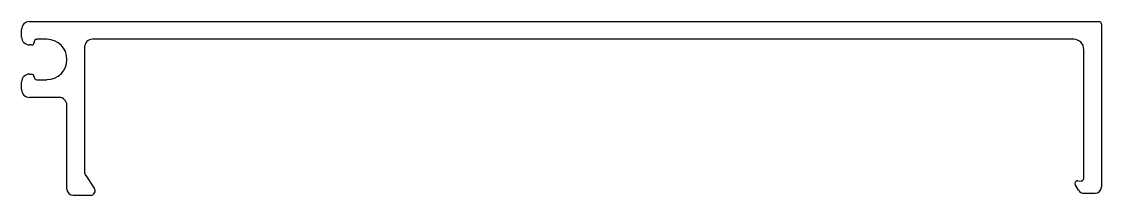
# Model space of a CAD drawing. Extents: x -74 to 35, y -6 to 12.
import ezdxf

# ---------------------------------------------------------------- set-up
doc = ezdxf.new("R2010")
doc.units = 0
doc.header["$MEASUREMENT"] = 0
doc.layers.get('0').update_dxf_attribs({"linetype": 'CONTINUOUS'})

msp = doc.modelspace()

# ---------------------------------------------------------------- linework, layer by layer
for p, q in [((-74.35, 10.21), (-74.35, 10.97)), ((-73.56, 11.76), (34.26, 11.76)), ((34.51, 11.5), (34.51, -4.88)), ((-71.81, 9.98), (-72.83, 9.98)), ((31.72, 9.98), (-67.21, 9.98)), ((-73.34, 9.42), (-73.56, 9.42)), ((-73.08, 9.72), (-73.08, 9.67)), ((-68, 9.19), (-68, -3.36)), ((32.73, -4.02), (32.73, 8.96)), ((-74.35, 4.92), (-74.35, 5.69)), ((-73.56, 6.47), (-73.34, 6.47)), ((-73.08, 6.22), (-73.08, 6.17)), ((-72.83, 5.91), (-71.81, 5.91)), ((-70.57, 4.14), (-73.56, 4.14)), ((-69.78, -5.08), (-69.78, 3.35)), ((-67.89, -3.72), (-67.02, -5.01)), ((32.12, -4.25), (32.46, -4.28)), ((32.21, -5.2), (31.88, -4.63)), ((-67.39, -5.72), (-69.14, -5.72)), ((33.88, -5.52), (32.76, -5.52))]:
    msp.add_line(p, q)
for centre, radius, start, end in [((-73.56, 10.97), 0.787, 90, 180), ((34.26, 11.5), 0.254, 0, 90), ((-73.56, 10.21), 0.787, 180, 270), ((-72.83, 9.72), 0.254, 90, 180), ((-71.81, 7.95), 2.03, 270, 90), ((-67.21, 9.19), 0.787, 90, 180), ((31.72, 8.96), 1.02, 360, 90), ((-73.34, 9.67), 0.254, 270, 0), ((-73.56, 5.69), 0.787, 90, 180), ((-73.34, 6.22), 0.254, 360, 90), ((-72.83, 6.17), 0.254, 180, 270), ((-73.56, 4.92), 0.787, 180, 270), ((-70.57, 3.35), 0.787, 0, 90), ((-67.37, -3.36), 0.635, 180, 214), ((32.1, -4.5), 0.254, 85, 210), ((32.48, -4.02), 0.254, 265, 0), ((-69.14, -5.08), 0.635, 180, 270), ((-67.39, -5.27), 0.452, 270, 34), ((32.76, -4.88), 0.635, 210, 270), ((33.88, -4.88), 0.635, 270, 0)]:
    msp.add_arc(centre, radius, start, end)

doc.saveas('drawing.dxf')
